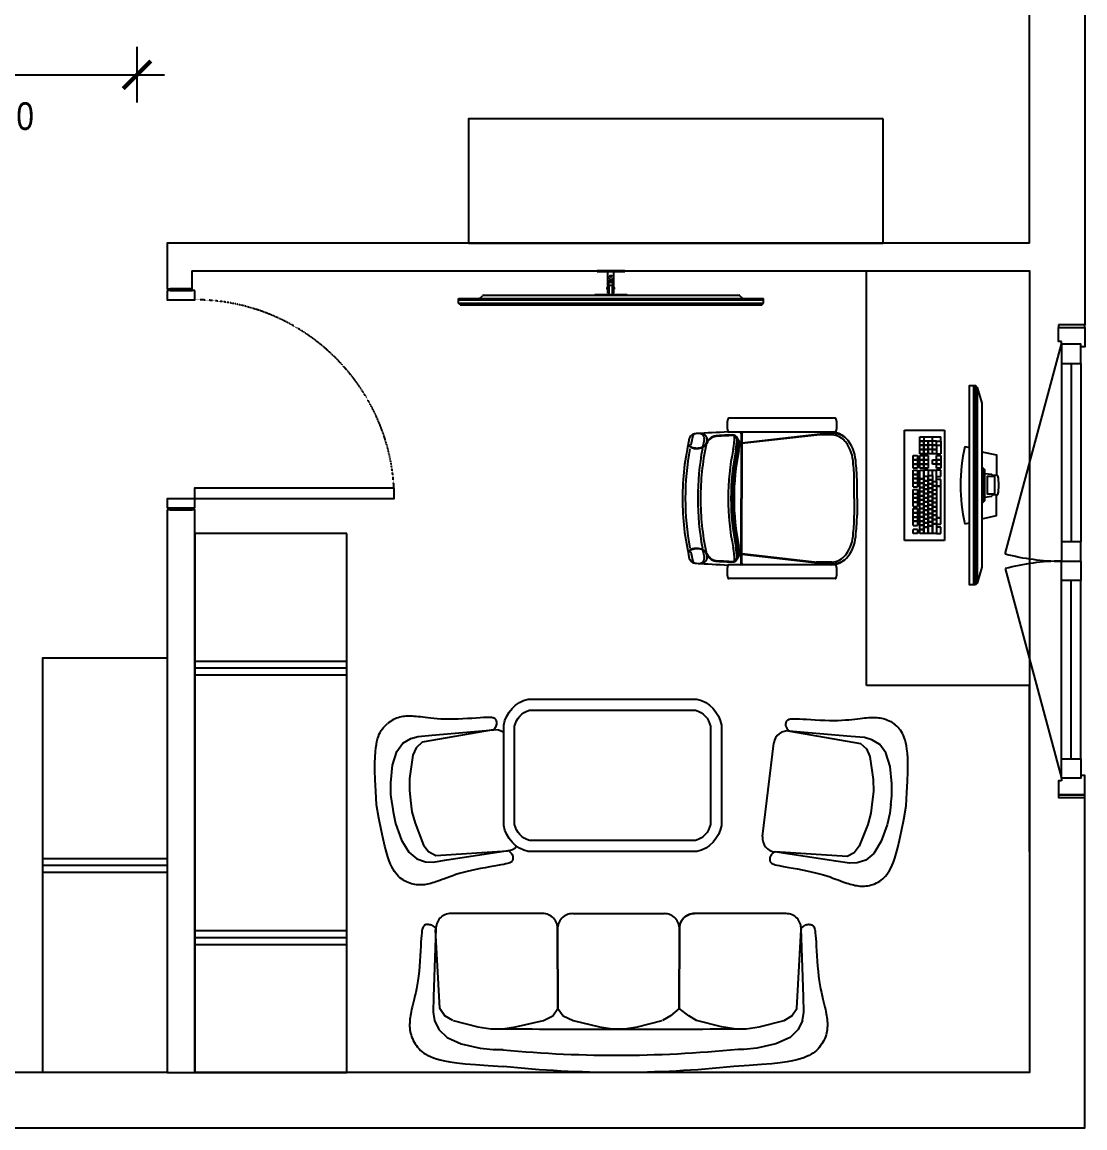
# Model space of a CAD drawing. Header units: inches. Extents: x 45199 to 52739, y 12417 to 21024.
# Drawn here: x 48894 to 52739, y 12824 to 16824 of the extents above; entities that cross this region are included whole.
import ezdxf

# ---------------------------------------------------------------- set-up
doc = ezdxf.new("R2010")
doc.units = ezdxf.units.IN
doc.header["$MEASUREMENT"] = 0
doc.linetypes.add('HIDDEN4', pattern=[0.09375, 0.0625, -0.03125])
for name, color, linetype in [('AR windows', 4, 'Continuous'), ('freecads.com', 7, 'Continuous'), ('thick', 10, 'Continuous'), ('thin', 70, 'Continuous')]:
    doc.layers.add(name, color=color, linetype=linetype)
doc.styles.add('DIM', font='', dxfattribs={"height": 100})
doc.styles.get('DIM').set_extended_font_data('VNI-Helve-Condense')
doc.dimstyles.new('100', dxfattribs={"dimtxt": 100, "dimasz": 100, "dimexe": 100, "dimexo": 100, "dimgap": 100, "dimtad": 2, "dimdec": 0, "dimzin": 0, "dimdsep": 46, "dimtxsty": 'DIM', "dimblk": 'ARCHTICK', "dimcen": 100, "dimdle": 100, "dimadec": 0, "dimazin": 0, "dimtfac": 1, "dimtdec": 0, "dimtofl": 0, "dimtmove": 0, "dimatfit": 3, "dimldrblk": 'ARCHTICK', "dimfxl": 1, "dimtolj": 1, "dimtzin": 0, "dimarcsym": 0})

# ---------------------------------------------------------------- blocks, each defined once
blk = doc.blocks.new('A$C6ED17C1F')
for points in [[(793.9, 100), (720, 100), (720, 820), (760, 820), (760, 0), (793.9, 0)], [(6.1, 0), (40, 0), (40, 100), (6.1, 100)], [(6.1, 100), (6.1, 0)], [(793.9, 100), (793.9, 0)]]:
    blk.add_lwpolyline(points)
for points in [[(0, 10), (6.1, 10), (6.1, 90), (0, 90)], [(793.9, 10), (800, 10), (800, 90), (793.9, 90)]]:
    blk.add_lwpolyline(points, close=True)
at = {"linetype": 'HIDDEN4'}
blk.add_arc((761.2, 100), 721.2, 93.2732, 180, dxfattribs=at)
blk = doc.blocks.new('_ArchTick')
at = {"color": 0, "linetype": 'ByBlock', "const_width": 0.15}
blk.add_lwpolyline([(-0.5, -0.5), (0.5, 0.5)], dxfattribs=at)
blk = doc.blocks.new('*D13')
at = {"color": 0, "lineweight": -2, "transparency": 16777216}
for p, q in [((48309, 16734.4), (48309, 16533.3)), ((49309, 16734.4), (49309, 16533.3)), ((48209, 16633.3), (49409, 16633.3))]:
    blk.add_line(p, q, dxfattribs=at)
at = {"layer": 'DEFPOINTS', "color": 0, "transparency": 16777216}
for p in [(48309, 16834.4), (49309, 16834.4), (49309, 16633.3)]:
    blk.add_point(p, dxfattribs=at)
at = {"color": 0, "lineweight": -2, "transparency": 16777216, "xscale": 100, "yscale": 100, "zscale": 100, "rotation": 180}
blk.add_blockref('_ArchTick', (48309, 16633.3), dxfattribs=at)
at = {"color": 0, "lineweight": -2, "transparency": 16777216, "xscale": 100, "yscale": 100, "zscale": 100}
blk.add_blockref('_ArchTick', (49309, 16633.3), dxfattribs=at)
at = {"color": 0, "transparency": 16777216, "insert": (48809, 16483.3), "char_height": 100, "attachment_point": 5, "style": 'DIM'}
blk.add_mtext('\\A1;1000', dxfattribs=at)
blk = doc.blocks.new('W1710x95')
at = {"color": 8}
for points in [[(-855, -95), (-845, -95), (-845, 0), (-855, 0)], [(845, -95), (855, -95), (855, 0), (845, 0)]]:
    blk.add_lwpolyline(points, close=True, dxfattribs=at)
at = {"color": 3}
for points in [[(-795, -85), (-795, -95), (-845, -95), (-845, 0), (-775, 0), (-775, -15), (-785, -15), (-785, -85)], [(795, -85), (795, -95), (845, -95), (845, 0), (775, 0), (775, -15), (785, -15), (785, -85)], [(-785, -85), (-715, -85), (-715, -15), (-785, -15)], [(-70, -85), (0, -85), (0, -15), (-70, -15)], [(70, -85), (0, -85), (0, -15), (70, -15)], [(785, -85), (715, -85), (715, -15), (785, -15)]]:
    blk.add_lwpolyline(points, close=True, dxfattribs=at)
at = {"color": 0}
for points in [[(-715, -15), (-70, -15)], [(715, -15), (70, -15)], [(-715, -50), (-70, -50)], [(715, -50), (70, -50)], [(-715, -85), (-70, -85)], [(715, -85), (70, -85)]]:
    blk.add_lwpolyline(points, dxfattribs=at)
at = {"color": 8}
for points in [[(-26.7, -288.2), (-785, -85)], [(26.7, -288.2), (785, -85)]]:
    blk.add_lwpolyline(points, dxfattribs=at)
for centre, start, end in [((-785, -85), 345, 0), ((785, -85), 180, 195)]:
    blk.add_arc(centre, 785, start, end, dxfattribs=at)

msp = doc.modelspace()

# ---------------------------------------------------------------- linework, layer by layer
for p, q in [((52335.7, 15509.3), (52335.7, 14788.3)), ((52343.2, 15509.3), (52343.2, 14788.3)), ((52349.8, 15502.7), (52349.8, 14794.9)), ((51835.4, 15390.9), (51450.9, 15390.9)), ((51835.4, 15340.9), (51450.9, 15340.9)), ((51490.7, 15340.9), (51470.4, 15340.9)), ((51495.7, 15335.9), (51495.7, 15100.9)), ((51497.3, 15302.6), (51823.6, 15339.3)), ((51497.3, 15300.6), (51823.8, 15337.3)), ((51497.3, 15335.9), (51497.3, 15100.9)), ((51823.1, 15330.9), (51767, 15330.9)), ((52304.1, 15288.6), (52321.8, 15285.3)), ((52369.6, 15211.2), (52369.6, 15086.4)), ((51904.7, 15100.9), (51904.7, 15160.9)), ((51914.7, 15100.9), (51914.7, 15160.9)), ((52376.9, 15191.5), (52401.6, 15188.3)), ((52403.2, 15186.7), (52403.2, 15183.3)), ((52421.2, 15185), (52403.2, 15183.4)), ((51495.7, 14865.9), (51495.7, 15100.9)), ((51497.3, 14865.9), (51497.3, 15100.9)), ((51904.7, 15100.9), (51904.7, 15040.9)), ((51914.7, 15100.9), (51914.7, 15040.9)), ((52376.9, 15106.1), (52401.6, 15109.3)), ((52403.2, 15114.3), (52403.2, 15110.9)), ((52421.2, 15112.6), (52403.2, 15114.2)), ((52304.1, 15009), (52321.8, 15012.3)), ((51497.3, 14901.2), (51823.8, 14864.5)), ((51497.3, 14899.2), (51823.6, 14862.5)), ((51835.4, 14860.9), (51450.9, 14860.9)), ((51490.7, 14860.9), (51470.4, 14860.9)), ((51823.1, 14870.9), (51767, 14870.9)), ((51835.4, 14810.9), (51450.9, 14810.9)), ((51572.9, 13877.6), (51613.4, 14216.2)), ((50647.4, 13826.9), (50647.4, 13826.6)), ((50648, 13826.6), (50647.4, 13826.9)), ((51620.4, 13822.2), (51621.1, 13822.5)), ((51621.1, 13822.5), (51621, 13822.2)), ((50885.7, 13599.2), (51217.5, 13599.2)), ((51658, 13599.2), (51326.2, 13599.2)), ((50405.1, 13256.1), (50389.9, 13541.8)), ((50390.9, 13540), (50391.3, 13539.4)), ((50391.3, 13539.4), (50390.9, 13539.4)), ((51271.9, 13540), (51272.3, 13539.4)), ((51272.7, 13540), (51272.3, 13539.4)), ((51712.3, 13540), (51711.9, 13539.4)), ((51711.9, 13539.4), (51712.2, 13539.4)), ((50451.8, 13212.8), (50423.5, 13229.4)), ((50614.2, 13107.9), (50631.2, 13107.9))]:
    msp.add_line(p, q)
at = {"linetype": 'Continuous'}
for p, q in [((52086.6, 15347.5), (52230.5, 15347.5)), ((52086.6, 14948.9), (52086.6, 15347.5)), ((52141.6, 15323.8), (52156.8, 15323.8)), ((52141.6, 15308.5), (52141.6, 15323.8)), ((52156.8, 15323.8), (52156.8, 15308.5)), ((52156.8, 15323.8), (52217.7, 15323.8)), ((52187.3, 15308.5), (52187.3, 15323.8)), ((52217.7, 15308.5), (52217.7, 15323.8)), ((52230.5, 15347.5), (52230.5, 14948.9)), ((52156.8, 15308.5), (52141.6, 15308.5)), ((52141.6, 15308.5), (52156.8, 15308.5)), ((52141.6, 15293.3), (52141.6, 15308.5)), ((52141.6, 15293.3), (52156.8, 15293.3)), ((52156.8, 15293.3), (52141.6, 15293.3)), ((52141.6, 15278.1), (52141.6, 15293.3)), ((52156.8, 15308.5), (52156.8, 15293.3)), ((52156.8, 15293.3), (52156.8, 15308.5)), ((52172.1, 15308.5), (52156.8, 15308.5)), ((52172.1, 15293.3), (52156.8, 15293.3)), ((52156.8, 15293.3), (52172.1, 15293.3)), ((52156.8, 15293.3), (52156.8, 15278.1)), ((52156.8, 15278.1), (52156.8, 15293.3)), ((52172.1, 15308.5), (52172.1, 15293.3)), ((52172.1, 15293.3), (52172.1, 15308.5)), ((52187.3, 15308.5), (52172.1, 15308.5)), ((52172.1, 15293.3), (52172.1, 15278.1)), ((52172.1, 15278.1), (52172.1, 15293.3)), ((52187.3, 15293.3), (52172.1, 15293.3)), ((52187.3, 15293.3), (52187.3, 15308.5)), ((52187.3, 15293.3), (52187.3, 15308.5)), ((52202.5, 15308.5), (52187.3, 15308.5)), ((52187.3, 15293.3), (52202.5, 15293.3)), ((52202.5, 15293.3), (52187.3, 15293.3)), ((52187.3, 15278.1), (52187.3, 15293.3)), ((52187.3, 15278.1), (52187.3, 15293.3)), ((52202.5, 15293.3), (52202.5, 15308.5)), ((52202.5, 15308.5), (52217.7, 15308.5)), ((52202.5, 15293.3), (52202.5, 15308.5)), ((52202.5, 15293.3), (52217.7, 15293.3)), ((52202.5, 15293.3), (52202.5, 15278.1)), ((52217.7, 15308.5), (52217.7, 15293.3)), ((52217.7, 15293.3), (52217.7, 15262.9)), ((52118.1, 15240.7), (52118.1, 15256)), ((52118.1, 15256), (52133.3, 15256)), ((52133.3, 15240.7), (52118.1, 15240.7)), ((52118.1, 15240.7), (52133.3, 15240.7)), ((52118.1, 15225.5), (52118.1, 15240.7)), ((52133.3, 15256), (52133.3, 15240.7)), ((52133.3, 15240.7), (52133.3, 15225.5)), ((52156.8, 15278.1), (52141.6, 15278.1)), ((52141.6, 15278.1), (52156.8, 15278.1)), ((52141.6, 15262.9), (52141.6, 15278.1)), ((52156.8, 15262.9), (52141.6, 15262.9)), ((52141.6, 15256), (52156.8, 15256)), ((52141.6, 15240.7), (52141.6, 15256)), ((52156.8, 15240.7), (52141.6, 15240.7)), ((52141.6, 15240.7), (52156.8, 15240.7)), ((52141.6, 15225.5), (52141.6, 15240.7)), ((52172.1, 15278.1), (52156.8, 15278.1)), ((52156.8, 15278.1), (52172.1, 15278.1)), ((52156.8, 15278.1), (52156.8, 15262.9)), ((52156.8, 15262.9), (52156.8, 15278.1)), ((52172.1, 15262.9), (52156.8, 15262.9)), ((52156.8, 15256), (52156.8, 15240.7)), ((52156.8, 15256), (52172.1, 15256)), ((52156.8, 15240.7), (52156.8, 15256)), ((52172.1, 15240.7), (52156.8, 15240.7)), ((52156.8, 15240.7), (52172.1, 15240.7)), ((52156.8, 15240.7), (52156.8, 15225.5)), ((52156.8, 15225.5), (52156.8, 15240.7)), ((52172.1, 15278.1), (52172.1, 15262.9)), ((52172.1, 15262.9), (52172.1, 15278.1)), ((52187.3, 15278.1), (52172.1, 15278.1)), ((52187.3, 15262.9), (52172.1, 15262.9)), ((52172.1, 15256), (52172.1, 15240.7)), ((52172.1, 15240.7), (52172.1, 15225.5)), ((52202.5, 15278.1), (52187.3, 15278.1)), ((52187.3, 15278.1), (52202.5, 15278.1)), ((52187.3, 15262.9), (52187.3, 15278.1)), ((52187.3, 15262.9), (52187.3, 15278.1)), ((52202.5, 15262.9), (52187.3, 15262.9)), ((52187.3, 15240.7), (52202.5, 15240.7)), ((52187.3, 15225.5), (52187.3, 15240.7)), ((52202.5, 15278.1), (52202.5, 15262.9)), ((52202.5, 15262.9), (52217.7, 15262.9)), ((52202.5, 15240.7), (52202.5, 15256)), ((52202.5, 15256), (52217.7, 15256)), ((52217.7, 15240.7), (52202.5, 15240.7)), ((52202.5, 15240.7), (52217.7, 15240.7)), ((52202.5, 15240.7), (52202.5, 15225.5)), ((52202.5, 15225.5), (52202.5, 15240.7)), ((52217.7, 15256), (52217.7, 15240.7)), ((52217.7, 15240.7), (52217.7, 15225.5)), ((52118.1, 15210.3), (52118.1, 15225.5)), ((52118.1, 15225.5), (52133.3, 15225.5)), ((52133.3, 15225.5), (52118.1, 15225.5)), ((52133.3, 15210.3), (52118.1, 15210.3)), ((52118.1, 15203.4), (52133.3, 15203.4)), ((52118.1, 15188.1), (52118.1, 15203.4)), ((52133.3, 15225.5), (52133.3, 15210.3)), ((52133.3, 15203.4), (52133.3, 15188.1)), ((52156.8, 15225.5), (52141.6, 15225.5)), ((52141.6, 15225.5), (52156.8, 15225.5)), ((52141.6, 15210.3), (52141.6, 15225.5)), ((52156.8, 15210.3), (52141.6, 15210.3)), ((52141.6, 15203.4), (52156.8, 15203.4)), ((52141.6, 15171.5), (52141.6, 15203.4)), ((52156.8, 15225.5), (52156.8, 15210.3)), ((52172.1, 15225.5), (52156.8, 15225.5)), ((52156.8, 15225.5), (52172.1, 15225.5)), ((52156.8, 15210.3), (52156.8, 15225.5)), ((52172.1, 15210.3), (52156.8, 15210.3)), ((52172.1, 15203.4), (52156.8, 15203.4)), ((52156.8, 15203.4), (52156.8, 15171.5)), ((52156.8, 15179.8), (52156.8, 15203.4)), ((52172.1, 15225.5), (52172.1, 15210.3)), ((52172.1, 15203.4), (52172.1, 15179.8)), ((52172.1, 15203.4), (52187.3, 15203.4)), ((52202.5, 15225.5), (52187.3, 15225.5)), ((52187.3, 15184), (52187.3, 15203.4)), ((52187.3, 15203.4), (52202.5, 15203.4)), ((52202.5, 15225.5), (52217.7, 15225.5)), ((52202.5, 15210.3), (52202.5, 15225.5)), ((52217.7, 15225.5), (52202.5, 15225.5)), ((52217.7, 15210.3), (52202.5, 15210.3)), ((52202.5, 15161.9), (52202.5, 15203.4)), ((52217.7, 15203.4), (52202.5, 15203.4)), ((52217.7, 15225.5), (52217.7, 15210.3)), ((52217.7, 15179.8), (52217.7, 15203.4)), ((52133.3, 15188.1), (52118.1, 15188.1)), ((52118.1, 15188.1), (52133.3, 15188.1)), ((52118.1, 15172.9), (52118.1, 15188.1)), ((52118.1, 15157.7), (52118.1, 15172.9)), ((52133.3, 15172.9), (52118.1, 15172.9)), ((52118.1, 15172.9), (52133.3, 15172.9)), ((52133.3, 15188.1), (52133.3, 15172.9)), ((52133.3, 15172.9), (52133.3, 15157.7)), ((52141.6, 15156.3), (52141.6, 15171.5)), ((52141.6, 15171.5), (52156.8, 15171.5)), ((52156.8, 15171.5), (52141.6, 15171.5)), ((52156.8, 15164.6), (52156.8, 15179.8)), ((52172.1, 15179.8), (52156.8, 15179.8)), ((52172.1, 15179.8), (52156.8, 15179.8)), ((52156.8, 15171.5), (52156.8, 15156.3)), ((52172.1, 15164.6), (52156.8, 15164.6)), ((52156.8, 15164.6), (52172.1, 15164.6)), ((52156.8, 15149.4), (52156.8, 15164.6)), ((52172.1, 15168.8), (52172.1, 15184)), ((52172.1, 15184), (52187.3, 15184)), ((52172.1, 15179.8), (52172.1, 15164.6)), ((52172.1, 15153.5), (52172.1, 15168.8)), ((52187.3, 15168.8), (52172.1, 15168.8)), ((52172.1, 15168.8), (52187.3, 15168.8)), ((52172.1, 15164.6), (52172.1, 15149.4)), ((52187.3, 15184), (52187.3, 15168.8)), ((52187.3, 15168.8), (52187.3, 15153.5)), ((52187.3, 15161.9), (52202.5, 15161.9)), ((52187.3, 15146.6), (52187.3, 15161.9)), ((52202.5, 15179.8), (52217.7, 15179.8)), ((52217.7, 15169.5), (52202.5, 15169.5)), ((52202.5, 15161.9), (52202.5, 15146.6)), ((52217.7, 15145.9), (52217.7, 15169.5)), ((52118.1, 15157.7), (52133.3, 15157.7)), ((52133.3, 15157.7), (52118.1, 15157.7)), ((52118.1, 15142.5), (52118.1, 15157.7)), ((52118.1, 15142.5), (52133.3, 15142.5)), ((52118.1, 15133.1), (52133.3, 15133.1)), ((52118.1, 15117.9), (52118.1, 15133.1)), ((52133.3, 15157.7), (52133.3, 15142.5)), ((52133.3, 15133.1), (52133.3, 15117.9)), ((52141.6, 15156.3), (52156.8, 15156.3)), ((52156.8, 15156.3), (52141.6, 15156.3)), ((52141.6, 15141.1), (52141.6, 15156.3)), ((52141.6, 15141.1), (52156.8, 15141.1)), ((52156.8, 15141.1), (52141.6, 15141.1)), ((52141.6, 15125.9), (52141.6, 15141.1)), ((52141.6, 15125.9), (52156.8, 15125.9)), ((52141.6, 15110.6), (52141.6, 15125.9)), ((52156.8, 15125.9), (52141.6, 15125.9)), ((52156.8, 15156.3), (52156.8, 15141.1)), ((52156.8, 15134.2), (52156.8, 15149.4)), ((52172.1, 15149.4), (52156.8, 15149.4)), ((52156.8, 15149.4), (52172.1, 15149.4)), ((52156.8, 15141.1), (52156.8, 15125.9)), ((52172.1, 15134.2), (52156.8, 15134.2)), ((52156.8, 15134.2), (52172.1, 15134.2)), ((52156.8, 15119), (52156.8, 15134.2)), ((52156.8, 15125.9), (52156.8, 15110.6)), ((52172.1, 15138.3), (52172.1, 15153.5)), ((52172.1, 15153.5), (52187.3, 15153.5)), ((52187.3, 15153.5), (52172.1, 15153.5)), ((52172.1, 15149.4), (52172.1, 15134.2)), ((52172.1, 15123.1), (52172.1, 15138.3)), ((52187.3, 15138.3), (52172.1, 15138.3)), ((52172.1, 15138.3), (52187.3, 15138.3)), ((52172.1, 15134.2), (52172.1, 15119)), ((52172.1, 15107.9), (52172.1, 15123.1)), ((52172.1, 15123.1), (52187.3, 15123.1)), ((52187.3, 15123.1), (52172.1, 15123.1)), ((52187.3, 15153.5), (52187.3, 15138.3)), ((52202.5, 15146.6), (52187.3, 15146.6)), ((52187.3, 15146.6), (52202.5, 15146.6)), ((52187.3, 15131.4), (52187.3, 15146.6)), ((52187.3, 15138.3), (52187.3, 15123.1)), ((52202.5, 15131.4), (52187.3, 15131.4)), ((52202.5, 15131.4), (52187.3, 15131.4)), ((52187.3, 15116.2), (52187.3, 15131.4)), ((52187.3, 15123.1), (52187.3, 15107.9)), ((52202.5, 15146.6), (52202.5, 15131.4)), ((52217.7, 15145.9), (52202.5, 15145.9)), ((52202.5, 15145.9), (52217.7, 15145.9)), ((52202.5, 15145.9), (52202.5, 15031.1)), ((52202.5, 15131.4), (52202.5, 15116.2)), ((52217.7, 15031.1), (52217.7, 15145.9)), ((52118.1, 15102.7), (52118.1, 15117.9)), ((52118.1, 15117.9), (52133.3, 15117.9)), ((52133.3, 15117.9), (52118.1, 15117.9)), ((52118.1, 15102.7), (52133.3, 15102.7)), ((52133.3, 15102.7), (52118.1, 15102.7)), ((52118.1, 15087.5), (52118.1, 15102.7)), ((52118.1, 15072.3), (52118.1, 15087.5)), ((52118.1, 15087.5), (52133.3, 15087.5)), ((52133.3, 15087.5), (52118.1, 15087.5)), ((52133.3, 15117.9), (52133.3, 15102.7)), ((52133.3, 15102.7), (52133.3, 15087.5)), ((52133.3, 15087.5), (52133.3, 15072.3)), ((52141.6, 15110.6), (52156.8, 15110.6)), ((52156.8, 15110.6), (52141.6, 15110.6)), ((52141.6, 15095.4), (52141.6, 15110.6)), ((52141.6, 15095.4), (52156.8, 15095.4)), ((52141.6, 15080.2), (52141.6, 15095.4)), ((52156.8, 15095.4), (52141.6, 15095.4)), ((52172.1, 15119), (52156.8, 15119)), ((52156.8, 15119), (52172.1, 15119)), ((52156.8, 15103.7), (52156.8, 15119)), ((52156.8, 15110.6), (52156.8, 15095.4)), ((52172.1, 15103.7), (52156.8, 15103.7)), ((52156.8, 15103.7), (52172.1, 15103.7)), ((52156.8, 15088.5), (52156.8, 15103.7)), ((52156.8, 15095.4), (52156.8, 15080.2)), ((52172.1, 15088.5), (52156.8, 15088.5)), ((52156.8, 15088.5), (52172.1, 15088.5)), ((52156.8, 15073.3), (52156.8, 15088.5)), ((52172.1, 15119), (52172.1, 15103.7)), ((52172.1, 15092.7), (52172.1, 15107.9)), ((52187.3, 15107.9), (52172.1, 15107.9)), ((52172.1, 15107.9), (52187.3, 15107.9)), ((52172.1, 15103.7), (52172.1, 15088.5)), ((52172.1, 15077.4), (52172.1, 15092.7)), ((52172.1, 15092.7), (52187.3, 15092.7)), ((52187.3, 15092.7), (52172.1, 15092.7)), ((52172.1, 15088.5), (52172.1, 15073.3)), ((52187.3, 15116.2), (52202.5, 15116.2)), ((52202.5, 15116.2), (52187.3, 15116.2)), ((52187.3, 15101), (52187.3, 15116.2)), ((52187.3, 15107.9), (52187.3, 15092.7)), ((52202.5, 15101), (52187.3, 15101)), ((52202.5, 15101), (52187.3, 15101)), ((52187.3, 15085.7), (52187.3, 15101)), ((52187.3, 15092.7), (52187.3, 15077.4)), ((52202.5, 15085.7), (52187.3, 15085.7)), ((52187.3, 15085.7), (52202.5, 15085.7)), ((52187.3, 15070.5), (52187.3, 15085.7)), ((52202.5, 15116.2), (52202.5, 15101)), ((52202.5, 15101), (52202.5, 15085.7)), ((52202.5, 15085.7), (52202.5, 15070.5)), ((52118.1, 15072.3), (52133.3, 15072.3)), ((52118.1, 15048.9), (52118.1, 15064.1)), ((52118.1, 15064.1), (52133.3, 15064.1)), ((52133.3, 15048.9), (52118.1, 15048.9)), ((52118.1, 15048.9), (52133.3, 15048.9)), ((52118.1, 15033.6), (52118.1, 15048.9)), ((52133.3, 15064.1), (52133.3, 15048.9)), ((52133.3, 15048.9), (52133.3, 15033.6)), ((52141.6, 15080.2), (52156.8, 15080.2)), ((52156.8, 15080.2), (52141.6, 15080.2)), ((52141.6, 15065), (52141.6, 15080.2)), ((52141.6, 15065), (52156.8, 15065)), ((52141.6, 15049.8), (52141.6, 15065)), ((52156.8, 15065), (52141.6, 15065)), ((52141.6, 15049.8), (52156.8, 15049.8)), ((52156.8, 15049.8), (52141.6, 15049.8)), ((52141.6, 15034.5), (52141.6, 15049.8)), ((52156.8, 15080.2), (52156.8, 15065)), ((52172.1, 15073.3), (52156.8, 15073.3)), ((52156.8, 15073.3), (52172.1, 15073.3)), ((52156.8, 15058.1), (52156.8, 15073.3)), ((52156.8, 15065), (52156.8, 15049.8)), ((52172.1, 15058.1), (52156.8, 15058.1)), ((52156.8, 15058.1), (52172.1, 15058.1)), ((52156.8, 15042.8), (52156.8, 15058.1)), ((52156.8, 15049.8), (52156.8, 15034.5)), ((52156.8, 15027.6), (52156.8, 15042.8)), ((52172.1, 15042.8), (52156.8, 15042.8)), ((52156.8, 15042.8), (52172.1, 15042.8)), ((52187.3, 15077.4), (52172.1, 15077.4)), ((52172.1, 15077.4), (52187.3, 15077.4)), ((52172.1, 15062.2), (52172.1, 15077.4)), ((52172.1, 15073.3), (52172.1, 15058.1)), ((52172.1, 15047), (52172.1, 15062.2)), ((52172.1, 15062.2), (52187.3, 15062.2)), ((52187.3, 15062.2), (52172.1, 15062.2)), ((52172.1, 15058.1), (52172.1, 15042.8)), ((52172.1, 15031.8), (52172.1, 15047)), ((52187.3, 15047), (52172.1, 15047)), ((52172.1, 15047), (52187.3, 15047)), ((52172.1, 15042.8), (52172.1, 15027.6)), ((52187.3, 15077.4), (52187.3, 15062.2)), ((52187.3, 15070.5), (52202.5, 15070.5)), ((52187.3, 15055.3), (52187.3, 15070.5)), ((52202.5, 15070.5), (52187.3, 15070.5)), ((52187.3, 15062.2), (52187.3, 15047)), ((52202.5, 15055.3), (52187.3, 15055.3)), ((52187.3, 15055.3), (52202.5, 15055.3)), ((52187.3, 15040.1), (52187.3, 15055.3)), ((52187.3, 15047), (52187.3, 15031.8)), ((52202.5, 15070.5), (52202.5, 15055.3)), ((52202.5, 15055.3), (52202.5, 15040.1)), ((52118.1, 15018.4), (52118.1, 15033.6)), ((52133.3, 15033.6), (52118.1, 15033.6)), ((52118.1, 15033.6), (52133.3, 15033.6)), ((52133.3, 15018.4), (52118.1, 15018.4)), ((52118.1, 15018.4), (52133.3, 15018.4)), ((52118.1, 15003.2), (52118.1, 15018.4)), ((52118.1, 15003.2), (52133.3, 15003.2)), ((52133.3, 15033.6), (52133.3, 15018.4)), ((52133.3, 15018.4), (52133.3, 15003.2)), ((52141.6, 15034.5), (52156.8, 15034.5)), ((52141.6, 15019.3), (52141.6, 15034.5)), ((52156.8, 15034.5), (52141.6, 15034.5)), ((52141.6, 15019.3), (52156.8, 15019.3)), ((52156.8, 15019.3), (52141.6, 15019.3)), ((52141.6, 15004.1), (52141.6, 15019.3)), ((52141.6, 15004.1), (52156.8, 15004.1)), ((52141.6, 14988.9), (52141.6, 15004.1)), ((52156.8, 15004.1), (52141.6, 15004.1)), ((52156.8, 15034.5), (52156.8, 15019.3)), ((52172.1, 15027.6), (52156.8, 15027.6)), ((52156.8, 15027.6), (52172.1, 15027.6)), ((52156.8, 15012.4), (52156.8, 15027.6)), ((52156.8, 15019.3), (52156.8, 15004.1)), ((52172.1, 15012.4), (52156.8, 15012.4)), ((52156.8, 15012.4), (52172.1, 15012.4)), ((52156.8, 14997.2), (52156.8, 15012.4)), ((52156.8, 15004.1), (52156.8, 14988.9)), ((52172.1, 15016.5), (52172.1, 15031.8)), ((52172.1, 15031.8), (52187.3, 15031.8)), ((52187.3, 15031.8), (52172.1, 15031.8)), ((52172.1, 15027.6), (52172.1, 15012.4)), ((52172.1, 15001.3), (52172.1, 15016.5)), ((52172.1, 15016.5), (52187.3, 15016.5)), ((52187.3, 15016.5), (52172.1, 15016.5)), ((52172.1, 15012.4), (52172.1, 14997.2)), ((52172.1, 14973.6), (52172.1, 15001.3)), ((52172.1, 15001.3), (52187.3, 15001.3)), ((52187.3, 15001.3), (52172.1, 15001.3)), ((52187.3, 15024.8), (52187.3, 15040.1)), ((52187.3, 15040.1), (52202.5, 15040.1)), ((52202.5, 15040.1), (52187.3, 15040.1)), ((52187.3, 15031.8), (52187.3, 15016.5)), ((52202.5, 15024.8), (52187.3, 15024.8)), ((52187.3, 15024.8), (52202.5, 15024.8)), ((52187.3, 15009.6), (52187.3, 15024.8)), ((52187.3, 15016.5), (52187.3, 15001.3)), ((52202.5, 15009.6), (52187.3, 15009.6)), ((52187.3, 15009.6), (52202.5, 15009.6)), ((52187.3, 14973.6), (52187.3, 15009.6)), ((52187.3, 15001.3), (52187.3, 14973.6)), ((52202.5, 15040.1), (52202.5, 15024.8)), ((52202.5, 15031.1), (52217.7, 15031.1)), ((52217.7, 15031.1), (52202.5, 15031.1)), ((52202.5, 15024.8), (52202.5, 15009.6)), ((52202.5, 15009.6), (52202.5, 14973.6)), ((52202.5, 15007.5), (52217.7, 15007.5)), ((52217.7, 15007.5), (52217.7, 15031.1)), ((52133.3, 14988.9), (52118.1, 14988.9)), ((52118.1, 14973.6), (52118.1, 14988.9)), ((52133.3, 14973.6), (52118.1, 14973.6)), ((52133.3, 14988.9), (52133.3, 14973.6)), ((52141.6, 14988.9), (52156.8, 14988.9)), ((52156.8, 14988.9), (52141.6, 14988.9)), ((52141.6, 14973.6), (52141.6, 14988.9)), ((52156.8, 14973.6), (52141.6, 14973.6)), ((52156.8, 14997.2), (52172.1, 14997.2)), ((52172.1, 14997.2), (52156.8, 14997.2)), ((52156.8, 14973.6), (52156.8, 14997.2)), ((52156.8, 14988.9), (52156.8, 14973.6)), ((52172.1, 14973.6), (52156.8, 14973.6)), ((52172.1, 14997.2), (52172.1, 14973.6)), ((52187.3, 14973.6), (52172.1, 14973.6)), ((52202.5, 14973.6), (52187.3, 14973.6)), ((52217.7, 14997.2), (52202.5, 14997.2)), ((52202.5, 14973.6), (52217.7, 14973.6)), ((52217.7, 14973.6), (52217.7, 14997.2)), ((52230.5, 14948.9), (52086.6, 14948.9))]:
    msp.add_line(p, q, dxfattribs=at)
for points in [[(52343.2, 14788.3), (52321.8, 14788.3), (52321.8, 15509.3), (52343.2, 15509.3), (52349.8, 15502.7), (52366.3, 15445.2), (52366.3, 14852.4), (52349.8, 14794.9)], [(52401.5, 15181.7), (52411.5, 15181.7), (52411.5, 15116), (52401.5, 15116), (52386.7, 15116), (52386.7, 15181.7)], [(50423.5, 13229.4), (50405.1, 13256.1)]]:
    msp.add_lwpolyline(points, close=True)
for points in [[(52366.3, 15270), (52419.7, 15258.8), (52419.7, 15184.9)], [(52366.3, 15086.4), (52369.6, 15086.4), (52376.9, 15093), (52376.9, 15204.6), (52369.6, 15211.2), (52366.3, 15211.2)], [(52366.3, 15027.7), (52419.7, 15038.8), (52419.7, 15112.7)], [(50206.1, 13842.7), (50199.7, 13869.7), (50192.7, 13903), (50184.9, 13943.9), (50176.1, 13993.1), (50173.1, 14042.1), (50171.2, 14082.9), (50170.2, 14116.5), (50170.1, 14143.9), (50170.6, 14166), (50171.7, 14183.9), (50173.3, 14198.5), (50175.3, 14210.8), (50177.5, 14221.7), (50180, 14231.4), (50182.8, 14240.1), (50185.8, 14247.8), (50189.1, 14254.7), (50192.7, 14261), (50196.6, 14266.8), (50200.9, 14272.1), (50205.5, 14277.2), (50210.4, 14282), (50215.5, 14286.4)], [(50383.6, 14305), (50372.3, 14306.1), (50361.8, 14307.4), (50352.1, 14308.6), (50343, 14309.7), (50334.6, 14310.7), (50326.8, 14311.5), (50319.5, 14312.2), (50312.6, 14312.7), (50306.1, 14313), (50299.8, 14313.2), (50293.8, 14313.2), (50288, 14313.1), (50282.3, 14312.8), (50276.6, 14312.3), (50271, 14311.6), (50265.4, 14310.6), (50259.8, 14309.4), (50254.3, 14307.8), (50248.7, 14305.9), (50243.1, 14303.6), (50237.5, 14300.9), (50231.9, 14297.9), (50226.3, 14294.4), (50220.8, 14290.6), (50215.5, 14286.4)], [(50232, 13996.9), (50228.1, 14030), (50227.5, 14072.6), (50233.7, 14135.9), (50249.2, 14185.1), (50271.5, 14215.2), (50299.9, 14232.3), (50326.5, 14240.1), (50376.2, 14244.5), (50600.1, 14264), (50603.9, 14268.8), (50606.9, 14273.2), (50608.9, 14277.3), (50610.3, 14281), (50611.1, 14284.4), (50611.4, 14287.5), (50611.2, 14290.4)], [(50504.8, 14304.5), (50487.9, 14303.6), (50470.9, 14302.9), (50454.1, 14302.4), (50438, 14302.2), (50422.9, 14302.5), (50408.8, 14303.1), (50395.7, 14303.9), (50383.6, 14305)], [(50611.2, 14290.4), (50610.9, 14292.9), (50610.3, 14295.2), (50609.6, 14297.3), (50608.7, 14299.1), (50607.7, 14300.7), (50606.5, 14302.2), (50605.2, 14303.5), (50603.8, 14304.6), (50602.2, 14305.6), (50600.5, 14306.5), (50598.3, 14307.3), (50595.5, 14307.9), (50591.8, 14308.3), (50586.9, 14308.6), (50580.6, 14308.6), (50572.6, 14308.4), (50562.6, 14308), (50550.4, 14307.3), (50536.5, 14306.4), (50521.1, 14305.5), (50504.8, 14304.5)], [(52036.4, 13992.5), (52040.4, 14025.6), (52040.9, 14068.2), (52034.8, 14131.5), (52019.3, 14180.7), (51997, 14210.8), (51968.5, 14228), (51942, 14235.7), (51892.2, 14240.1), (51668.4, 14259.6), (51664.5, 14264.4), (51661.6, 14268.8), (51659.5, 14272.9), (51658.1, 14276.6), (51657.4, 14280), (51657.1, 14283.1), (51657.2, 14286), (51657.6, 14288.5), (51658.2, 14290.8), (51658.9, 14292.9), (51659.7, 14294.7), (51660.8, 14296.3), (51661.9, 14297.8), (51663.2, 14299.1), (51664.7, 14300.2), (51666.2, 14301.2), (51668, 14302.1), (51670.1, 14302.9)], [(51670.1, 14302.9), (51672.9, 14303.5), (51676.6, 14303.9), (51681.5, 14304.2), (51687.8, 14304.2), (51695.9, 14304), (51705.9, 14303.6), (51718, 14302.9), (51732, 14302.1), (51747.3, 14301.1), (51763.7, 14300.1), (51780.5, 14299.2), (51797.6, 14298.5), (51814.4, 14298), (51830.5, 14297.9), (51845.6, 14298.1), (51859.7, 14298.7), (51872.7, 14299.5), (51884.9, 14300.6), (51896.2, 14301.8), (51906.7, 14303), (51916.4, 14304.2), (51925.4, 14305.3), (51933.8, 14306.3)], [(51933.8, 14306.3), (51941.6, 14307.1), (51949, 14307.8), (51955.9, 14308.3), (51962.4, 14308.6), (51968.6, 14308.8), (51974.6, 14308.8), (51980.5, 14308.7), (51986.2, 14308.4), (51991.9, 14307.9), (51997.5, 14307.2), (52003.1, 14306.2), (52008.6, 14305), (52014.2, 14303.4), (52019.7, 14301.5), (52025.3, 14299.2), (52031, 14296.5), (52036.6, 14293.5), (52042.2, 14290), (52047.6, 14286.2), (52053, 14282.1)], [(52056.6, 13816.7), (52062.4, 13838.3), (52068.7, 13865.3), (52075.7, 13898.7), (52083.6, 13939.5), (52092.3, 13988.7), (52095.3, 14037.7), (52097.2, 14078.5), (52098.2, 14112.1), (52098.4, 14139.5), (52097.9, 14161.6), (52096.7, 14179.5), (52095.1, 14194.1), (52093.1, 14206.4), (52090.9, 14217.3), (52088.4, 14227), (52085.7, 14235.7), (52082.7, 14243.4), (52079.4, 14250.3), (52075.8, 14256.6), (52071.8, 14262.4), (52067.6, 14267.7), (52063, 14272.8), (52058.1, 14277.6), (52053, 14282.1)], [(50597.5, 14263.5), (50341.2, 14218.8), (50319.1, 14199.4), (50307.1, 14172.1), (50295.8, 14088.3), (50294.8, 14045.5), (50299.3, 14007.9), (50304.2, 13967.2), (50315.2, 13925.8), (50346, 13847.1), (50364.1, 13823.3), (50390.1, 13809.7), (50649.7, 13826.7)], [(51671, 14259.1), (51927.3, 14214.5), (51949.3, 14195), (51961.3, 14167.7), (51972.7, 14083.9), (51973.6, 14041.1), (51969.1, 14003.5), (51964.3, 13962.9), (51953.2, 13921.4)], [(50231.7, 13999.8), (50235.6, 13966.7), (50245.2, 13925.1), (50266.1, 13865), (50292.7, 13820.9), (50321.5, 13796.9), (50353.2, 13786.9), (50380.8, 13785.7), (50430.2, 13793.1), (50652.3, 13827), (50657.2, 13823.2), (50661.1, 13819.6)], [(52036.8, 13995.4), (52032.8, 13962.3), (52023.3, 13920.7), (52002.4, 13860.6), (51975.8, 13816.5), (51947, 13792.5), (51915.3, 13782.6), (51887.7, 13781.3), (51838.3, 13788.7), (51616.1, 13822.6), (51611.3, 13818.8), (51607.4, 13815.2), (51604.4, 13811.8), (51602.2, 13808.4), (51600.6, 13805.3), (51599.6, 13802.3), (51599.1, 13799.6), (51598.8, 13797)], [(51953.2, 13921.4), (51922.5, 13842.7), (51904.4, 13819), (51878.4, 13805.3), (51618.8, 13822.3)], [(50231.7, 13768.4), (50227, 13778.5), (50222.2, 13790), (50217.2, 13803.9), (50211.8, 13821.1), (50206.1, 13842.7)], [(50669.6, 13801.4), (50669.6, 13799), (50669.4, 13796.8), (50669, 13794.9), (50668.4, 13793), (50667.6, 13791.4), (50666.6, 13789.8), (50665.5, 13788.4), (50664.2, 13787), (50662.7, 13785.7), (50660.8, 13784.5), (50658.3, 13783.2), (50654.8, 13781.9), (50650.1, 13780.5), (50643.9, 13779), (50636.1, 13777.3), (50626.2, 13775.3), (50614.3, 13773.1), (50600.5, 13770.7), (50585.4, 13768), (50569.3, 13765.1), (50552.7, 13762), (50535.9, 13758.7), (50519.5, 13755.2), (50503.8, 13751.5)], [(50661.1, 13819.6), (50664.1, 13816.1), (50666.3, 13812.8), (50667.8, 13809.7), (50668.8, 13806.7), (50669.4, 13804), (50669.6, 13801.4)], [(51984.6, 13710.1), (51990.6, 13713.2), (51996.5, 13716.7), (52002.2, 13720.6), (52007.6, 13724.8), (52012.7, 13729.4), (52017.7, 13734.7), (52022.6, 13740.6), (52027.3, 13747.4), (52032, 13755.2), (52036.7, 13764), (52041.5, 13774.1), (52046.3, 13785.6), (52051.3, 13799.5), (52056.6, 13816.7)], [(50283.9, 13714.5), (50277.8, 13717.6), (50272, 13721.1), (50266.3, 13724.9), (50260.9, 13729.1), (50255.7, 13733.8), (50250.7, 13739.1), (50245.9, 13745), (50241.1, 13751.8), (50236.4, 13759.6), (50231.7, 13768.4)], [(51598.8, 13797), (51598.8, 13794.6), (51599, 13792.5), (51599.5, 13790.5), (51600.1, 13788.6), (51600.8, 13787), (51601.8, 13785.4), (51602.9, 13784), (51604.2, 13782.6), (51605.7, 13781.3), (51607.6, 13780.1), (51610.2, 13778.8), (51613.7, 13777.5), (51618.4, 13776.1), (51624.5, 13774.6), (51632.4, 13772.9), (51642.2, 13771), (51654.2, 13768.8), (51667.9, 13766.3), (51683.1, 13763.6), (51699.2, 13760.7), (51715.8, 13757.6), (51732.5, 13754.3), (51749, 13750.8), (51764.7, 13747.2), (51779.3, 13743.4), (51792.8, 13739.5), (51805.3, 13735.6), (51816.9, 13731.7), (51827.6, 13727.9), (51837.5, 13724.2)], [(50503.8, 13751.5), (50489.2, 13747.8), (50475.6, 13743.9), (50463.1, 13740), (50451.6, 13736.1), (50440.9, 13732.3), (50431, 13728.6), (50421.8, 13725.1), (50413.3, 13721.9), (50405.4, 13719), (50398, 13716.3), (50391, 13714), (50384.4, 13711.9), (50378.2, 13710), (50372.1, 13708.4), (50366.3, 13706.9), (50360.6, 13705.7), (50354.9, 13704.6), (50349.3, 13703.8), (50343.7, 13703.1), (50338.1, 13702.7), (50332.4, 13702.6), (50326.6, 13702.8), (50320.7, 13703.4), (50314.8, 13704.3), (50308.7, 13705.6), (50302.5, 13707.2), (50296.3, 13709.3), (50290, 13711.7), (50283.9, 13714.5)], [(51837.5, 13724.2), (51846.6, 13720.7), (51855.2, 13717.5), (51863.1, 13714.6), (51870.5, 13712), (51877.5, 13709.6), (51884, 13707.5), (51890.3, 13705.6), (51896.3, 13704), (51902.1, 13702.6)], [(51902.1, 13702.6), (51907.9, 13701.3), (51913.5, 13700.2), (51919.1, 13699.4), (51924.8, 13698.7), (51930.4, 13698.4), (51936.1, 13698.3), (51941.9, 13698.5), (51947.7, 13699), (51953.7, 13699.9), (51959.8, 13701.2), (51966, 13702.8), (51972.2, 13704.9), (51978.4, 13707.3), (51984.6, 13710.1)], [(50360.5, 13560.3), (50357.9, 13560), (50355.6, 13559.5), (50353.5, 13558.8), (50351.5, 13557.9), (50349.8, 13556.8), (50348.2, 13555.5), (50346.8, 13554.1), (50345.5, 13552.5), (50344.3, 13550.7), (50343.2, 13548.5), (50342.2, 13545.5), (50341.2, 13541.5), (50340.3, 13536.2), (50339.4, 13529.3), (50338.6, 13520.5), (50337.7, 13509.5), (50336.9, 13496.2), (50336, 13480.8), (50335.1, 13463.9), (50334, 13446), (50332.8, 13427.4), (50331.3, 13408.7), (50329.7, 13390.3), (50327.7, 13372.7), (50325.5, 13356.2), (50323, 13340.9)], [(50360.5, 13560.3), (50363.3, 13560.4), (50366.4, 13560.1), (50369.8, 13559.4), (50373.4, 13558.1), (50377.4, 13556.2), (50381.5, 13553.3), (50386, 13549.6), (50390.7, 13544.7), (50382.7, 13297.7), (50381.1, 13242.8), (50386.1, 13212.8)], [(51470.4, 13182.8), (51423.8, 13189.5), (51333.8, 13212.8), (51305.4, 13229.4), (51270.7, 13256.1), (51271.8, 13541.8), (51270.7, 13256.1), (51239.2, 13229.4), (51210.8, 13212.8)], [(51272, 13539.4), (51272.3, 13539.4), (51272.6, 13539.4)], [(51470.4, 13182.8), (51468.8, 13182.8), (51513.8, 13182.8), (51560.4, 13189.5), (51650.4, 13212.8), (51678.8, 13229.4), (51697.1, 13256.1), (51712.4, 13541.8)], [(51717.1, 13212.8), (51722.1, 13242.8), (51720.4, 13297.7), (51712.4, 13544.7), (51717.2, 13549.6), (51721.6, 13553.3), (51725.8, 13556.2), (51729.7, 13558.1), (51733.3, 13559.4), (51736.7, 13560.1), (51739.8, 13560.4), (51742.7, 13560.3), (51745.2, 13560), (51747.6, 13559.5), (51749.7, 13558.8), (51751.6, 13557.9), (51753.3, 13556.8), (51754.9, 13555.5), (51756.3, 13554.1), (51757.7, 13552.5), (51758.9, 13550.7), (51760, 13548.5), (51761, 13545.5), (51762, 13541.5), (51762.9, 13536.2), (51763.7, 13529.3), (51764.6, 13520.5), (51765.4, 13509.5), (51766.3, 13496.2), (51767.1, 13480.8), (51768.1, 13463.9), (51769.2, 13446), (51770.4, 13427.4), (51771.8, 13408.7), (51773.5, 13390.3), (51775.4, 13372.7), (51777.7, 13356.2), (51780.1, 13340.9)], [(50323, 13340.9), (50320.4, 13326.7), (50317.7, 13313.6), (50314.9, 13301.4), (50312.2, 13290.1), (50309.6, 13279.7), (50307.2, 13270), (50305, 13260.9), (50303.1, 13252.5), (50301.4, 13244.6)], [(51780.1, 13340.9), (51782.8, 13326.7), (51785.5, 13313.6), (51788.3, 13301.4), (51791, 13290.1), (51793.6, 13279.7), (51796, 13270), (51798.1, 13260.9)], [(50301.4, 13244.6), (50300, 13237.1), (50298.8, 13230), (50297.8, 13223.2), (50297, 13216.7), (50296.3, 13210.3), (50295.9, 13204), (50295.7, 13197.7), (50295.7, 13191.5), (50296.1, 13185.3), (50296.7, 13179), (50297.7, 13172.8), (50299, 13166.5), (50300.8, 13160), (50303, 13153.5), (50305.6, 13147), (50308.7, 13140.5), (50312.1, 13134), (50315.9, 13127.6), (50320.2, 13121.4), (50324.7, 13115.5), (50329.7, 13109.8), (50335, 13104.5), (50340.7, 13099.4), (50347.1, 13094.6), (50354.3, 13090.1), (50362.3, 13085.8), (50371.4, 13081.7), (50381.7, 13077.7)], [(50452.7, 13212.8), (50542.7, 13189.5), (50589.4, 13182.8), (50631, 13182.8), (50632.7, 13182.8), (50679.4, 13189.5), (50780.5, 13212.8), (50814.1, 13229.4), (50832.5, 13256.1), (50850.8, 13229.4), (50886.9, 13212.8), (50983.2, 13189.5), (51029.9, 13182.8), (51031.6, 13182.8), (51073.3, 13182.8), (51119.9, 13189.5), (51209.9, 13212.8)], [(51798.1, 13260.9), (51800.1, 13252.5), (51801.7, 13244.6), (51803.2, 13237.1), (51804.4, 13230), (51805.4, 13223.2), (51806.2, 13216.7), (51806.8, 13210.3), (51807.2, 13204), (51807.4, 13197.7), (51807.4, 13191.5), (51807.1, 13185.3), (51806.5, 13179), (51805.5, 13172.8), (51804.1, 13166.5), (51802.4, 13160), (51800.2, 13153.5), (51797.5, 13147), (51794.5, 13140.5), (51791.1, 13134), (51787.2, 13127.6), (51783, 13121.4), (51778.4, 13115.5), (51773.5, 13109.8), (51768.2, 13104.5), (51762.4, 13099.4)], [(50386.1, 13212.8), (50401.1, 13179.5), (50431.1, 13151.2), (50482.7, 13127.8), (50551, 13112.9), (50597.7, 13107.9), (50634.4, 13107.9)], [(50381.7, 13077.7), (50393.3, 13073.9), (50406.5, 13070.1), (50422.3, 13066.4), (50441.8, 13062.9), (50466.1, 13059.4), (50496.4, 13056), (50533.8, 13052.7), (50579.4, 13049.5), (50634.4, 13046.3)]]:
    msp.add_lwpolyline(points)
for points in [[(50725.1, 14375), (51334.7, 14375, -0.304542), (51423.6, 14280.6), (51423.6, 13918.1, -0.304542), (51334.7, 13823.8), (50725.1, 13823.8, -0.304542), (50636.2, 13918.1), (50636.2, 14280.6, -0.304542)], [(50730, 14335.6), (51329.8, 14335.6, -0.280233), (51384.2, 14277), (51384.2, 13921.7, -0.280233), (51329.8, 13863.2), (50730, 13863.2, -0.280233), (50675.6, 13921.7), (50675.6, 14277, -0.280233)], [(51326.2, 13599.2, 0.429937), (51271.8, 13541.8, -0.429937)]]:
    msp.add_lwpolyline(points, format="xyb", close=True)
for points in [[(50831.3, 13541.8), (50832.5, 13256.1), (50831.3, 13541.8, 0.429937), (50777, 13599.2), (50445.1, 13599.2, 0.429937), (50390.8, 13541.8)], [(51717.1, 13212.8), (51702.1, 13179.5), (51672.1, 13151.2), (51620.4, 13127.8), (51552.1, 13112.9), (51505.4, 13107.9), (51483.9, 13107.9, -0.050936), (50606.2, 13107.9, 12.167348)], [(50631, 13182.8, 0.004989), (51491.3, 13182.8, 0.847003)], [(51762.4, 13099.4), (51756, 13094.6), (51748.9, 13090.1), (51740.8, 13085.8), (51731.7, 13081.7), (51721.5, 13077.7), (51709.9, 13073.9), (51696.7, 13070.1), (51680.9, 13066.4), (51661.4, 13062.9), (51637, 13059.4), (51606.7, 13056), (51569.3, 13052.7), (51523.7, 13049.5), (51468.8, 13046.3, -0.05358), (50634.4, 13046.3, 12.163767)]]:
    msp.add_lwpolyline(points, format="xyb")
for centre, radius, start, end in [((51532, 15365.9), 87.8, 165.4908, 194.5092), ((51450.9, 15386.9), 4, 90, 165.4908), ((51835.4, 15386.9), 4, 14.5092, 90), ((51754.2, 15365.9), 87.8, 345.4908, 14.5092), ((51326.5, 15314.4), 19, 111.7937, 170.2285), ((52248.7, 15100.9), 955.6, 166.2992, 168.338), ((51339.7, 15281.6), 54.3, 96.9024, 111.7937), ((51330.1, 15324.9), 10, 102.4627, 166.2992), ((51977.5, 4295), 11059.2, 92.74156, 93.34037), ((51339.7, 15281.6), 54.3, 72.2542, 89.7432), ((51342.1, 15316), 20, 347.3268, 93.2999), ((51352.3, 15313.2), 20.5, 331.6089, 78.9238), ((51410.9, 15282.4), 45.7, 90.6246, 157.0402), ((51410.9, 15282.4), 43.7, 90.6246, 157.0402), ((51977.5, 4295), 11047.6, 92.67234, 92.9425), ((51977.5, 4295), 11045.6, 92.67234, 92.94196), ((51450.9, 15344.9), 4, 194.5092, 270), ((51463.4, 15310.7), 20, 20.756, 92.6723), ((51463.4, 15310.7), 18, 20.756, 92.6723), ((51128.2, 15337.6), 343.3, 350.0573, 358.1969), ((51490.7, 15335.9), 5, 0, 90), ((51502.3, 15335.9), 5, 90, 180), ((51819.6, 15261), 70, 37.9745, 87.3131), ((51819.6, 15261), 80, 37.9745, 87.3131), ((51823.7, 15338.3), 1, 88.4824, 96.413), ((51821.6, 15258.7), 80.6, 53.4972, 88.4824), ((51823.7, 15254.6), 82.7, 56.0345, 89.9081), ((51835.4, 15344.9), 4, 270, 345.4908), ((52248.7, 15100.9), 965.6, 167.0302, 180), ((51322.9, 15305.5), 22, 205.7963, 246.0335), ((51322.9, 15305.5), 20, 197.5438, 246.0335), ((51334.9, 15337.6), 56.3, 248.2063, 293.9665), ((51334.9, 15337.6), 54.3, 248.2063, 293.9665), ((52298.6, 15100.9), 950.4, 168.1893, 180), ((51344.1, 15312.3), 27.6, 297.9512, 333.9874), ((52298.6, 15100.9), 960.4, 167.3268, 168.6038), ((51344.1, 15312.3), 29.6, 297.9512, 333.9874), ((51128.2, 15337.6), 353.3, 350.0573, 356.41), ((51508.9, 15328), 30.7, 200.756, 242.6792), ((51128.2, 15337.6), 358.3, 350.0573, 355.3033), ((51508.9, 15328), 28.7, 200.756, 242.6792), ((51128.2, 15337.6), 361.3, 350.0573, 354.8805), ((51128.2, 15337.6), 364.3, 350.0573, 354.5607), ((51763.1, 15223.6), 137.6, 1.4596, 35.8977), ((51763.1, 15223.6), 147.6, 1.4596, 35.8977), ((52940, 15148.8), 651.1, 167.601, 192.399), ((52248.7, 15100.9), 955.6, 169.1713, 180), ((52298.6, 15100.9), 960.4, 169.2244, 180), ((52312.2, 15103.4), 863.7, 168.2946, 180.1678), ((52312.2, 15103.4), 853.7, 168.2946, 180.1678), ((52312.2, 15103.4), 848.7, 168.2946, 180.1678), ((52312.2, 15103.4), 845.7, 168.2946, 180.1692), ((52312.2, 15103.4), 842.7, 168.2946, 180.17), ((51300.3, 15157.3), 604.4, 0.3336, 6.5501), ((51300.3, 15157.3), 614.4, 0.3336, 6.5501), ((52401.5, 15183.3), 1.64, 270, 0), ((52401.5, 15186.7), 1.64, 0, 85.9144), ((52421.2, 15181.7), 3.28, 12.0183, 90), ((52266.9, 15148.8), 161, 347.9817, 12.0183), ((52248.7, 15100.9), 965.6, 180, 192.9698), ((52248.7, 15100.9), 955.6, 180, 190.8287), ((52298.6, 15100.9), 960.4, 180, 190.7756), ((52298.6, 15100.9), 950.4, 180, 191.8107), ((52312.2, 15098.4), 863.7, 179.8322, 191.7054), ((52312.2, 15098.4), 863.7, 179.8322, 179.8341), ((52312.2, 15098.4), 853.7, 179.8322, 191.7054), ((52312.2, 15098.4), 848.7, 179.8322, 191.7054), ((52312.2, 15098.4), 845.7, 179.8308, 191.7054), ((52312.2, 15098.4), 842.7, 179.83, 191.7054), ((52401.5, 15114.3), 1.64, 0, 90), ((52401.5, 15110.9), 1.64, 274.0856, 0), ((52421.2, 15116), 3.28, 270, 347.9817), ((51300.3, 15044.5), 604.4, 353.4499, 359.6664), ((51300.3, 15044.5), 614.4, 353.4499, 359.6664), ((51763.1, 14978.1), 137.6, 324.1023, 358.5404), ((51763.1, 14978.1), 147.6, 324.1023, 358.5404), ((51128.2, 14864.2), 343.3, 1.8031, 9.9427), ((51128.2, 14864.2), 353.3, 3.59, 9.9427), ((51128.2, 14864.2), 358.3, 4.6967, 9.9427), ((51128.2, 14864.2), 361.3, 5.1195, 9.9427), ((51128.2, 14864.2), 364.3, 5.4393, 9.9427), ((51322.9, 14896.3), 22, 113.9665, 154.2037), ((51322.9, 14896.3), 20, 113.9665, 162.4562), ((51326.5, 14887.4), 19, 189.7715, 248.2063), ((52248.7, 15100.9), 955.6, 191.662, 193.7008), ((51334.9, 14864.2), 56.3, 66.0335, 111.7937), ((51334.9, 14864.2), 54.3, 66.0335, 111.7937), ((51342.1, 14885.8), 20, 266.7001, 12.6732), ((51352.3, 14888.6), 20.5, 281.0762, 28.3911), ((51344.1, 14889.4), 27.6, 26.0126, 62.0488), ((52298.6, 15100.9), 960.4, 191.3962, 192.6732), ((51344.1, 14889.4), 29.6, 26.0126, 62.0488), ((51410.9, 14919.4), 45.7, 202.9598, 269.3754), ((51410.9, 14919.4), 43.7, 202.9598, 269.3754), ((51463.4, 14891.1), 20, 267.3277, 339.244), ((51463.4, 14891.1), 18, 267.3277, 339.244), ((51508.9, 14873.8), 30.7, 117.3208, 159.244), ((51508.9, 14873.8), 28.7, 117.3208, 159.244), ((51819.6, 14940.8), 70, 272.6869, 322.0255), ((51819.6, 14940.8), 80, 272.6869, 322.0255), ((51339.7, 14920.2), 54.3, 248.2063, 263.0976), ((51330.1, 14876.9), 10, 193.7008, 257.5373), ((51977.5, 25906.7), 11059.2, 266.65963, 267.25844), ((51339.7, 14920.2), 54.3, 270.2568, 287.7458), ((51977.5, 25906.7), 11047.6, 267.0575, 267.32766), ((51977.5, 25906.7), 11045.6, 267.05804, 267.32766), ((51532, 14835.9), 87.8, 165.4908, 194.5092), ((51450.9, 14856.9), 4, 90, 165.4908), ((51490.7, 14865.9), 5, 270, 0), ((51502.3, 14865.9), 5, 180, 270), ((51823.7, 14863.5), 1, 263.587, 271.5176), ((51821.6, 14943.1), 80.6, 271.5176, 306.5028), ((51823.7, 14947.2), 82.7, 270.0919, 303.9655), ((51835.4, 14856.9), 4, 14.5092, 90), ((51754.2, 14835.9), 87.8, 345.4908, 14.5092), ((51450.9, 14814.9), 4, 194.5092, 270), ((51835.4, 14814.9), 4, 270, 345.4908), ((50606, 14214.7), 49.5, 52.3188, 99.8755), ((51662.5, 14210.3), 49.5, 80.1245, 173.1831), ((50646.4, 13876.1), 49.5, 273.7582, 317.6817), ((51622, 13871.7), 49.5, 173.1831, 266.2418), ((50885.7, 13544.7), 54.4, 90, 183.0587), ((51217.5, 13544.7), 54.4, 356.9413, 90), ((51217.5, 13544.7), 54.4, 356.9413, 90), ((51326.2, 13544.7), 54.4, 90, 183.0587), ((51658, 13544.7), 54.4, 356.9413, 90)]:
    msp.add_arc(centre, radius, start, end)
at = {"layer": 'freecads.com', "ltscale": 90}
for p, q in [((51074, 15924), (50974, 15924)), ((50974, 15924), (50974, 15922)), ((50974, 15922), (51074, 15922)), ((51013, 15904.9, 10.3), (51013, 15922)), ((51035, 15904.9, 10.3), (51035, 15922)), ((51074, 15922), (51074, 15924)), ((51013, 15843), (51013, 15904.9, 10.3)), ((51013, 15887.9, 10.3), (51035, 15887.9, 10.3)), ((51017, 15882.9, 10.3), (51031, 15882.9, 10.3)), ((51017, 15843, 2.2), (51017, 15882.9, 5)), ((51031, 15843, 2.2), (51031, 15882.9, 5)), ((51035, 15843), (51035, 15904.9, 10.3)), ((51012, 15864.5), (51011, 15864.5)), ((51011, 15858.5), (51011, 15864.5)), ((51012, 15858.5), (51011, 15858.5)), ((51012, 15857.5), (51012, 15865.5)), ((51013, 15865.5), (51012, 15865.5)), ((51013, 15857.5), (51012, 15857.5)), ((51017, 15843), (51013, 15843)), ((51017, 15864.5), (51018, 15864.5)), ((51017, 15858.5), (51018, 15858.5)), ((51018, 15872.9, 10.3), (51030, 15872.9, 10.3)), ((51018, 15838), (51018, 15872.9, 4.3)), ((51030, 15838), (51030, 15872.9, 4.3)), ((51030, 15864.5), (51031, 15864.5)), ((51030, 15858.5), (51031, 15858.5)), ((51031, 15843), (51035, 15843)), ((51035, 15865.5), (51036, 15865.5)), ((51035, 15857.5), (51036, 15857.5)), ((51036, 15857.5), (51036, 15865.5)), ((51036, 15864.5), (51037, 15864.5)), ((51036, 15858.5), (51037, 15858.5)), ((51037, 15858.5), (51037, 15864.5)), ((50472.2, 15824), (51575.9, 15824)), ((50472.2, 15807), (50472.2, 15824)), ((50472.2, 15819), (51575.9, 15819)), ((50472.2, 15807), (51575.9, 15807)), ((50478.2, 15801), (50472.2, 15807)), ((50478.2, 15801), (51569.9, 15801)), ((50548.8, 15824), (50559.3, 15834.5)), ((50560.8, 15836), (51487.4, 15836)), ((51082.5, 15838), (50965.5, 15838)), ((50965.5, 15838), (50965.5, 15836)), ((50965.5, 15836), (51082.5, 15836)), ((51082.5, 15836), (51082.5, 15838)), ((51501.5, 15824), (51490.9, 15834.5)), ((51569.9, 15801), (51575.9, 15807)), ((51575.9, 15807), (51575.9, 15824))]:
    msp.add_line(p, q, dxfattribs=at)
msp.add_circle((51024, 15904.9, 10.3), 3, dxfattribs=at)
for centre, radius, start, end in [((51024, 15904.9, 10.3), 11, 180, 0), ((50562.8, 15831), 5, 90, 135), ((51487.4, 15831), 5, 45, 90)]:
    msp.add_arc(centre, radius, start, end, dxfattribs=at)
at = {"layer": 'thick'}
for p, q in [((52739, 20024), (52739, 15729)), ((52539, 16024), (52539, 18764))]:
    msp.add_line(p, q, dxfattribs=at)
for points in [[(52539, 16024), (49419, 16024), (49419, 15924), (49419, 15859.6), (49509, 15859.6), (49509, 15924), (52539, 15924), (52539, 13824), (52539, 13024), (49519, 13024)], [(52739, 14089), (52739, 14099)], [(49419, 13024), (48969, 13024), (48249, 13024), (47299, 13024), (47299, 12874), (47299, 12824), (48249, 12824), (52539, 12824), (52739, 12824), (52739, 13824), (52739, 14019)]]:
    msp.add_lwpolyline(points, dxfattribs=at)
msp.add_lwpolyline([(49419, 15059.6), (49419, 13024), (49519, 13024), (49519, 15059.6)], close=True, dxfattribs=at)
at = {"layer": 'thin'}
for p, q in [((50069, 14511.5), (49519, 14511.5)), ((50069, 14486.5), (49519, 14486.5)), ((50069, 14461.5), (49519, 14461.5)), ((52539, 13824), (52539, 14424)), ((48969, 13799), (49419, 13799)), ((48969, 13774), (49419, 13774)), ((48969, 13749), (49419, 13749)), ((50069, 13536.5), (49519, 13536.5)), ((50069, 13511.5), (49519, 13511.5)), ((50069, 13486.5), (49519, 13486.5))]:
    msp.add_line(p, q, dxfattribs=at)
for points in [[(52009, 16474), (50509, 16474), (50509, 16024), (52009, 16024)], [(51949, 14424), (51949, 15924), (52539, 15924), (52539, 14424)], [(50069, 14974), (49519, 14974), (49519, 13024), (50069, 13024)], [(49419, 13024), (48969, 13024), (48969, 14524), (49419, 14524)]]:
    msp.add_lwpolyline(points, close=True, dxfattribs=at)

# ---------------------------------------------------------------- block references
at = {"rotation": 270}
msp.add_blockref('A$C6ED17C1F', (49419, 15859.6), dxfattribs=at)
at = {"layer": 'AR windows', "rotation": 270}
msp.add_blockref('W1710x95', (52739, 14874), dxfattribs=at)

# ---------------------------------------------------------------- dimensions: what is measured, and where the dimension line sits
dim = msp.add_linear_dim(base=(49309, 16633.3), p1=(48309, 16834.4), p2=(49309, 16834.4), dimstyle='100')
dim.commit()
dim.dimension.update_dxf_attribs({"geometry": '*D13', "text_midpoint": (48809, 16483.3)})

doc.saveas('drawing.dxf')
